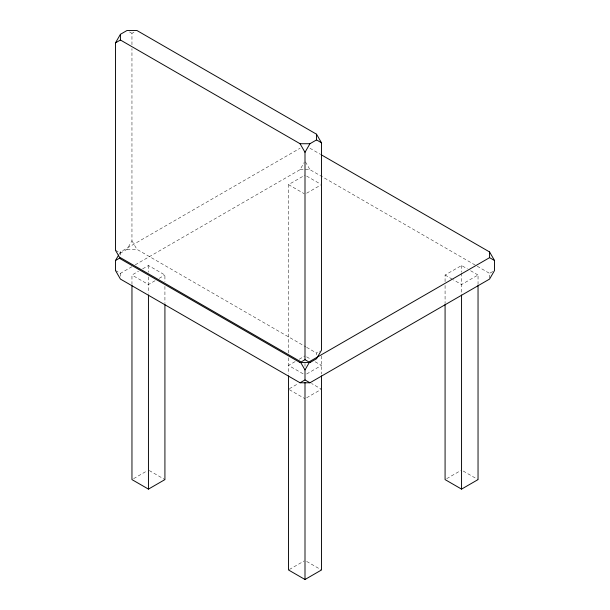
<?xml version="1.0" encoding="UTF-8"?>
<svg xmlns="http://www.w3.org/2000/svg" width="610" height="610" viewBox="0 0 610 610"><rect width="100%" height="100%" fill="white"/><g stroke="black" fill="none" stroke-linecap="round" stroke-linejoin="round"><path stroke-width="0.46" stroke-dasharray="3.05 2.29" d="M119.08 254.294L120.422 251.953L300.059 148.245M115.481 250.291L120.422 253.142L127.017 249.337L131.958 240.775L131.958 48.579M135.26 264.801L300.059 169.656L304.1 162.649M131.958 44.774L131.958 33.352L134.429 31.926M115.481 270.512L120.422 273.364L131.958 266.707M131.958 284.542L131.958 275.026L138.554 271.221M142.671 268.842L148.444 265.518L164.921 275.026L164.921 281.69M288.522 353.053L288.522 184.639L305 175.123M155.031 280.737L148.444 284.542L131.958 275.026M159.149 278.358L164.921 275.026M306.647 193.202L320.654 185.12M295.11 361.616L288.522 365.421L304.176 374.456M299.236 359.237L305 355.904M445.079 281.69L445.079 275.026L461.557 265.518L467.329 268.842M316.537 354.951L316.537 353.045L319.831 351.146M306.647 373.983L321.478 365.421L314.89 361.616M478.042 284.542L478.042 275.026L461.557 284.542L453.321 279.784M133.605 478.644L146.789 471.034M289.346 388.73L298.404 383.499M489.578 278.122L489.578 273.364L492.872 271.458M306.647 397.773L321.478 389.21L311.596 383.499M289.346 569.511L304.176 560.948M446.726 478.644L460.733 470.554M300.059 169.656L309.941 169.656L476.395 265.754M127.017 249.337L136.907 249.337L305.823 346.861M129.488 31.926L131.958 33.352M309.941 148.245L320.654 154.429M477.218 266.227L489.578 273.364M306.647 176.076L320.654 184.167M470.623 270.748L478.042 275.026M288.522 184.639L304.176 193.683M445.079 275.026L452.498 279.311M306.647 347.342L316.537 353.045M306.647 356.858L310.764 359.237M463.211 471.034L478.042 479.597M289.346 389.683L305 398.719M149.267 470.554L164.921 479.597M306.647 561.421L321.478 569.984M305.45 161.871L309.941 169.656M131.958 240.775L136.907 249.337M461.557 265.518L461.557 272.174M461.557 273.127L461.557 293.105M445.079 285.495L445.079 303.574M321.478 355.904L321.478 373.983M305 363.514L305 366.374M288.522 357.811L288.522 373.983M164.921 286.448L164.921 303.574M148.444 265.518L148.444 272.174M148.444 276.932L148.444 293.105M120.422 251.953L120.422 255.765M120.422 273.364L120.422 276.216"/><path stroke-width="0.91" d="M115.481 42.868L120.422 34.305L127.017 30.5L136.907 30.5L316.537 134.208L321.478 142.77L321.478 350.193L316.537 358.756L309.941 362.561L300.059 362.561L120.422 258.853L115.481 250.291L115.481 42.868L120.422 40.016L120.422 34.305M321.478 154.909L489.578 251.953L494.519 260.516L494.519 270.512L489.578 279.075L309.941 382.783L300.059 382.783L120.422 279.075L115.481 270.512L115.481 260.516L118.63 255.071M300.059 362.561L305 359.709L305 152.286L309.941 143.724L316.537 139.919L316.537 134.208M300.059 382.783L305 379.931L305 369.935L309.941 361.372L489.578 257.664L494.519 260.516M115.481 260.516L120.422 257.664L300.059 361.372L305 369.935M131.958 285.495L131.958 479.597L148.444 489.113L164.921 479.597L164.921 304.527M288.522 375.882L288.522 569.984L305 579.5L321.478 569.984L321.478 375.882M445.079 304.527L445.079 479.597L461.557 489.113L478.042 479.597L478.042 285.495M120.422 40.016L300.059 143.724L309.941 143.724M316.537 139.919L321.478 142.77M305 359.709L309.941 362.561M305 379.931L309.941 382.783M300.059 143.724L305 152.286M489.578 251.953L489.578 257.664M461.557 295.011L461.557 489.113M305 382.546L305 579.5M148.444 295.011L148.444 489.113"/></g></svg>
